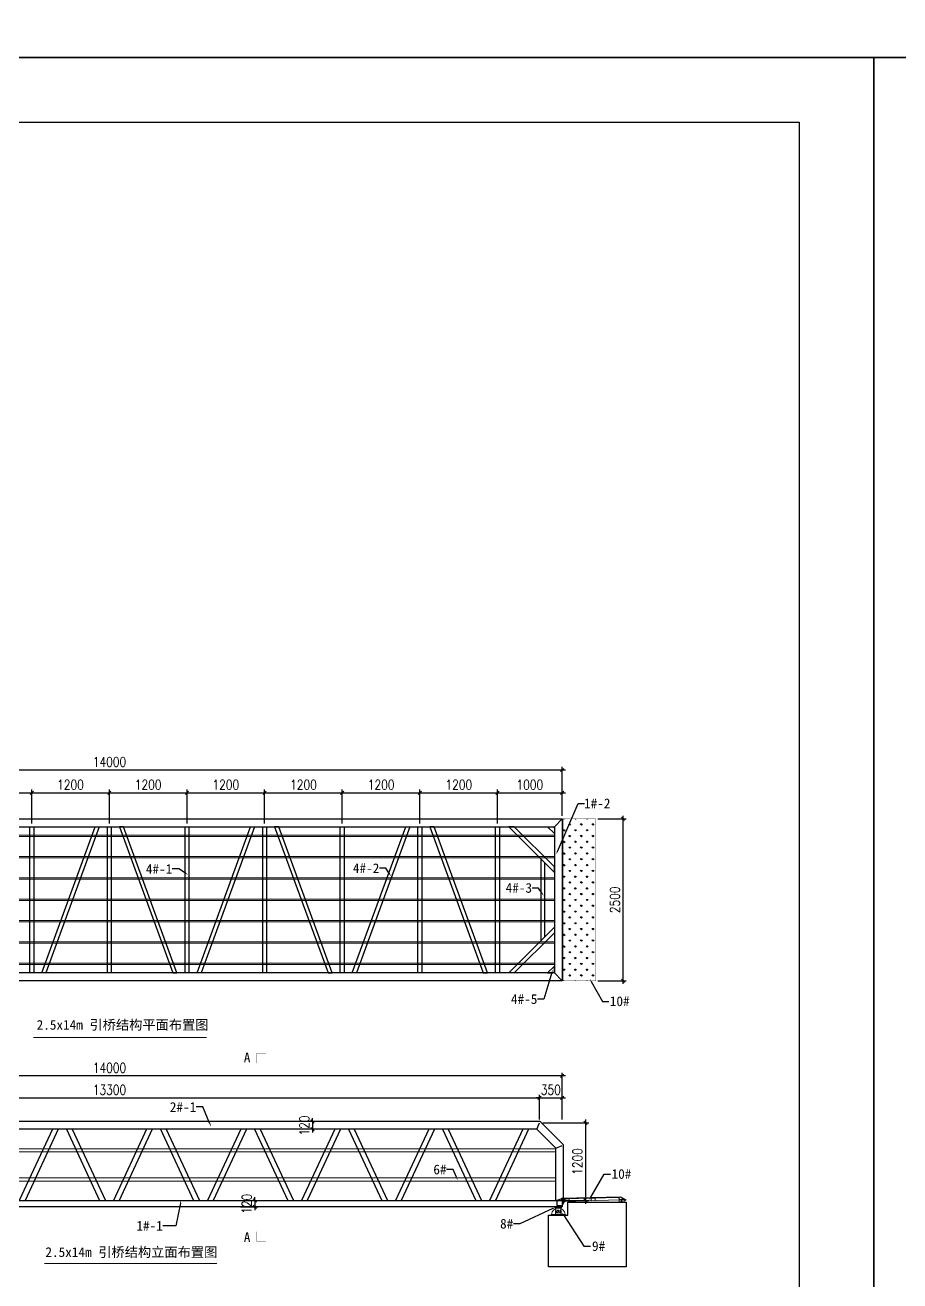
# Model space of a CAD drawing. Extents: x 15372 to 116961, y 24572 to 128109.
# Drawn here: x 51261 to 64784, y 44529 to 63933 of the extents above; entities that cross this region are included whole.
import ezdxf
from ezdxf import colors
from ezdxf.entities.mleader import LeaderData, LeaderLine
from ezdxf.math import Vec2, Vec3

# ---------------------------------------------------------------- set-up
doc = ezdxf.new("R2010")
doc.units = 0
doc.header["$LTSCALE"] = 1000
doc.header["$MEASUREMENT"] = 0
doc.linetypes.add('CENTER', pattern=[2, 1.25, -0.25, 0.25, -0.25])
doc.linetypes.add('CENTER2', pattern=[28.575, 19.05, -3.175, 3.175, -3.175])
for name, color, linetype, lineweight in [('加强板', 140, 'Continuous', 18), ('图框', 7, 'Continuous', 13), ('型材', 7, 'Continuous', 15), ('结构', 52, 'Continuous', 18), ('铝斜撑', 241, 'Continuous', 9), ('铝龙骨', 7, 'Continuous', 9)]:
    doc.layers.add(name, color=color, linetype=linetype, lineweight=lineweight)
for name, color, linetype in [('打印图框', 255, 'Continuous'), ('标注', 9, 'Continuous'), ('铝横梁', 220, 'Continuous'), ('铝通', 4, 'Continuous')]:
    doc.layers.add(name, color=color, linetype=linetype)
doc.styles.add('Arial', font='')
doc.styles.add('HZTXT', font='txtw.shx', dxfattribs={"width": 0.8, "bigfont": 'hztxtw.shx'})
doc.styles.get('Arial').set_extended_font_data('STXihei')
doc.dimstyles.new('DIM-50', dxfattribs={"dimscale": 50, "dimtxt": 3, "dimasz": 1, "dimexe": 1, "dimexo": 1, "dimgap": 1, "dimtad": 1, "dimdec": 1, "dimdsep": 46, "dimtxsty": 'HZTXT', "dimblk": 'OBLIQUE', "dimblk1": 'ARCHTICK', "dimblk2": 'OBLIQUE', "dimcen": 0, "dimdle": 1, "dimclrd": 9, "dimclre": 9, "dimclrt": 2, "dimadec": 1, "dimazin": 0, "dimtfac": 1, "dimtdec": 1, "dimtix": 1, "dimtmove": 2, "dimatfit": 3, "dimldrblk": 'OBLIQUE', "dimfxl": 15, "dimtolj": 1, "dimtzin": 0, "dimarcsym": 1})

# ---------------------------------------------------------------- blocks, each defined once
blk = doc.blocks.new('_Oblique')
at = {"color": 0, "linetype": 'ByBlock', "lineweight": -2}
blk.add_line((-0.5, -0.5), (0.5, 0.5), dxfattribs=at)
blk = doc.blocks.new('*D315')
at = {"layer": 'Defpoints', "color": 0, "linetype": 'ByBlock', "transparency": 16777216}
for p in [(45564, 47696), (45564, 46972, 0), (59564, 46972, 0)]:
    blk.add_point(p, dxfattribs=at)
at = {"layer": '标注', "color": 9, "linetype": 'ByBlock', "lineweight": -2, "transparency": 16777216}
for p, q in [((45564, 47022), (45564, 47746)), ((59564, 47022), (59564, 47746)), ((59614, 47696), (45514, 47696))]:
    blk.add_line(p, q, dxfattribs=at)
at = {"layer": '标注', "color": 9, "linetype": 'ByBlock', "lineweight": -2, "transparency": 16777216, "xscale": 50, "yscale": 50, "zscale": 50, "rotation": 180}
blk.add_blockref('_Oblique', (45564, 47696), dxfattribs=at)
at = {"layer": '标注', "color": 9, "linetype": 'ByBlock', "lineweight": -2, "transparency": 16777216, "xscale": 50, "yscale": 50, "zscale": 50}
blk.add_blockref('_Oblique', (59564, 47696), dxfattribs=at)
at = {"layer": '标注', "color": 2, "linetype": 'ByBlock', "transparency": 16777216, "insert": (52564, 47821), "char_height": 150, "attachment_point": 5, "style": 'HZTXT'}
blk.add_mtext('\\A1;14000', dxfattribs=at)
blk = doc.blocks.new('_ArchTick')
at = {"color": 0, "linetype": 'ByBlock', "const_width": 0.4}
blk.add_lwpolyline([(-0.5, -0.5), (0.5, 0.5)], dxfattribs=at)
blk = doc.blocks.new('*D317')
at = {"layer": 'Defpoints', "color": 0, "linetype": 'ByBlock', "transparency": 16777216}
for p in [(60064, 51667, 0), (60064, 49167, 0), (60504, 49167)]:
    blk.add_point(p, dxfattribs=at)
at = {"layer": '标注', "color": 9, "linetype": 'ByBlock', "lineweight": -2, "transparency": 16777216}
for p, q in [((60114, 51667), (60554, 51667)), ((60504, 51717), (60504, 49117)), ((60114, 49167), (60554, 49167))]:
    blk.add_line(p, q, dxfattribs=at)
at = {"layer": '标注', "color": 9, "linetype": 'ByBlock', "lineweight": -2, "transparency": 16777216, "xscale": 50, "yscale": 50, "zscale": 50}
for p, rotation in [((60504, 51667), 90), ((60504, 49167), 270)]:
    blk.add_blockref('_Oblique', p, dxfattribs=dict(at, rotation=rotation))
at = {"layer": '标注', "color": 2, "linetype": 'ByBlock', "transparency": 16777216, "insert": (60379, 50417), "char_height": 150, "attachment_point": 5, "rotation": 90, "style": 'HZTXT'}
blk.add_mtext('\\A1;2500', dxfattribs=at)
blk = doc.blocks.new('*D318')
at = {"layer": 'Defpoints', "color": 0, "linetype": 'ByBlock', "transparency": 16777216}
for p in [(45564, 52423), (45564, 51667, 0), (59564, 51667, 0)]:
    blk.add_point(p, dxfattribs=at)
at = {"layer": '标注', "color": 9, "linetype": 'ByBlock', "lineweight": -2, "transparency": 16777216}
for p, q in [((59614, 52423), (45514, 52423)), ((45564, 51717), (45564, 52473)), ((59564, 51717), (59564, 52473))]:
    blk.add_line(p, q, dxfattribs=at)
at = {"layer": '标注', "color": 9, "linetype": 'ByBlock', "lineweight": -2, "transparency": 16777216, "xscale": 50, "yscale": 50, "zscale": 50, "rotation": 180}
blk.add_blockref('_Oblique', (45564, 52423), dxfattribs=at)
at = {"layer": '标注', "color": 9, "linetype": 'ByBlock', "lineweight": -2, "transparency": 16777216, "xscale": 50, "yscale": 50, "zscale": 50}
blk.add_blockref('_Oblique', (59564, 52423), dxfattribs=at)
at = {"layer": '标注', "color": 2, "linetype": 'ByBlock', "transparency": 16777216, "insert": (52564, 52548), "char_height": 150, "attachment_point": 5, "style": 'HZTXT'}
blk.add_mtext('\\A1;14000', dxfattribs=at)
blk = doc.blocks.new('EB')
at = {"layer": '加强板'}
blk.add_lwpolyline([(1337537242, 365767056), (1337537242, 365767006), (1337537257, 365767006), (1337537267, 365767056)], close=True, dxfattribs=at)
at = {"layer": '铝通'}
blk.add_lwpolyline([(1337537285, 365767056, 0.668622), (1337537254, 365767090), (1337537162, 365767061), (1337537162, 365766981), (1337537242, 365766981)], format="xyb", close=True, dxfattribs=at)
blk.add_circle((1337537262, 365767066), 7, dxfattribs=at)
blk = doc.blocks.new('*D319')
at = {"layer": 'Defpoints', "color": 0, "linetype": 'ByBlock', "transparency": 16777216}
for p in [(59564, 52071), (59564, 51667, 0), (58564, 51547, 0)]:
    blk.add_point(p, dxfattribs=at)
at = {"layer": '标注', "color": 9, "linetype": 'ByBlock', "lineweight": -2, "transparency": 16777216}
for p, q in [((58514, 52071), (59614, 52071)), ((58564, 51597), (58564, 52121)), ((59564, 51717), (59564, 52121))]:
    blk.add_line(p, q, dxfattribs=at)
at = {"layer": '标注', "color": 9, "linetype": 'ByBlock', "lineweight": -2, "transparency": 16777216, "xscale": 50, "yscale": 50, "zscale": 50, "rotation": 180}
blk.add_blockref('_Oblique', (58564, 52071), dxfattribs=at)
at = {"layer": '标注', "color": 9, "linetype": 'ByBlock', "lineweight": -2, "transparency": 16777216, "xscale": 50, "yscale": 50, "zscale": 50}
blk.add_blockref('_Oblique', (59564, 52071), dxfattribs=at)
at = {"layer": '标注', "color": 2, "linetype": 'ByBlock', "transparency": 16777216, "insert": (59064, 52196), "char_height": 150, "attachment_point": 5, "style": 'HZTXT'}
blk.add_mtext('\\A1;1000', dxfattribs=at)
blk = doc.blocks.new('A$C1CD0366B')
at = {"color": 1, "linetype": 'CENTER', "ltscale": 0.52}
for p, q in [((46, 50), (74, 50)), ((60, 36), (60, 64))]:
    blk.add_line(p, q, dxfattribs=at)
blk.add_lwpolyline([(0, 100), (0, 0), (10, 0), (10, 100)], close=True)
blk.add_lwpolyline([(10, 100), (87, 74, -0.315452), (90, 69), (90, 31, -0.315452), (87, 26), (10, 0)], format="xyb")
blk.add_circle((60, 50), 11)
blk = doc.blocks.new('*D320')
at = {"layer": 'Defpoints', "color": 0, "linetype": 'ByBlock', "transparency": 16777216}
for p in [(54539, 45772, 0), (54539, 45672, 0), (54813, 45672)]:
    blk.add_point(p, dxfattribs=at)
at = {"layer": '标注', "color": 9, "linetype": 'ByBlock', "lineweight": -2, "transparency": 16777216}
for p, q in [((54813, 45772), (54813, 45822)), ((54589, 45772), (54863, 45772)), ((54589, 45672), (54863, 45672)), ((54813, 45772), (54813, 45672)), ((54813, 45672), (54813, 45622))]:
    blk.add_line(p, q, dxfattribs=at)
at = {"layer": '标注', "color": 9, "linetype": 'ByBlock', "lineweight": -2, "transparency": 16777216, "xscale": 50, "yscale": 50, "zscale": 50}
for p, rotation in [((54813, 45772), 270), ((54813, 45672), 90)]:
    blk.add_blockref('_Oblique', p, dxfattribs=dict(at, rotation=rotation))
at = {"layer": '标注', "color": 2, "linetype": 'ByBlock', "transparency": 16777216, "insert": (54688, 45722), "char_height": 150, "attachment_point": 5, "rotation": 90, "style": 'HZTXT'}
blk.add_mtext('\\A1;{\\Ftxtw,hztxtw|c134;120}', dxfattribs=at)
blk = doc.blocks.new('*D321')
at = {"layer": 'Defpoints', "color": 0, "linetype": 'ByBlock', "transparency": 16777216}
for p in [(59214, 46972, 0), (59564, 45772, 0), (59924, 45772)]:
    blk.add_point(p, dxfattribs=at)
at = {"layer": '标注', "color": 9, "linetype": 'ByBlock', "lineweight": -2, "transparency": 16777216}
for p, q in [((59264, 46972), (59974, 46972)), ((59924, 47022), (59924, 45722)), ((59614, 45772), (59974, 45772))]:
    blk.add_line(p, q, dxfattribs=at)
at = {"layer": '标注', "color": 9, "linetype": 'ByBlock', "lineweight": -2, "transparency": 16777216, "xscale": 50, "yscale": 50, "zscale": 50}
for p, rotation in [((59924, 46972), 90), ((59924, 45772), 270)]:
    blk.add_blockref('_Oblique', p, dxfattribs=dict(at, rotation=rotation))
at = {"layer": '标注', "color": 2, "linetype": 'ByBlock', "transparency": 16777216, "insert": (59799, 46372), "char_height": 150, "attachment_point": 5, "rotation": 90, "style": 'HZTXT'}
blk.add_mtext('\\A1;1200', dxfattribs=at)
blk = doc.blocks.new('*D322')
at = {"layer": 'Defpoints', "color": 0, "linetype": 'ByBlock', "transparency": 16777216}
for p in [(58564, 52071), (57364, 51547, 0), (58564, 51547, 0)]:
    blk.add_point(p, dxfattribs=at)
at = {"layer": '标注', "color": 9, "linetype": 'ByBlock', "lineweight": -2, "transparency": 16777216}
for p, q in [((57314, 52071), (58614, 52071)), ((57364, 51597), (57364, 52121)), ((58564, 51597), (58564, 52121))]:
    blk.add_line(p, q, dxfattribs=at)
at = {"layer": '标注', "color": 9, "linetype": 'ByBlock', "lineweight": -2, "transparency": 16777216, "xscale": 50, "yscale": 50, "zscale": 50, "rotation": 180}
blk.add_blockref('_Oblique', (57364, 52071), dxfattribs=at)
at = {"layer": '标注', "color": 9, "linetype": 'ByBlock', "lineweight": -2, "transparency": 16777216, "xscale": 50, "yscale": 50, "zscale": 50}
blk.add_blockref('_Oblique', (58564, 52071), dxfattribs=at)
at = {"layer": '标注', "color": 2, "linetype": 'ByBlock', "transparency": 16777216, "insert": (57964, 52196), "char_height": 150, "attachment_point": 5, "style": 'HZTXT'}
blk.add_mtext('\\A1;1200', dxfattribs=at)
blk = doc.blocks.new('*D323')
at = {"layer": 'Defpoints', "color": 0, "linetype": 'ByBlock', "transparency": 16777216}
for p in [(57364, 52071), (56164, 51547, 0), (57364, 51547, 0)]:
    blk.add_point(p, dxfattribs=at)
at = {"layer": '标注', "color": 9, "linetype": 'ByBlock', "lineweight": -2, "transparency": 16777216}
for p, q in [((56114, 52071), (57414, 52071)), ((56164, 51597), (56164, 52121)), ((57364, 51597), (57364, 52121))]:
    blk.add_line(p, q, dxfattribs=at)
at = {"layer": '标注', "color": 9, "linetype": 'ByBlock', "lineweight": -2, "transparency": 16777216, "xscale": 50, "yscale": 50, "zscale": 50, "rotation": 180}
blk.add_blockref('_Oblique', (56164, 52071), dxfattribs=at)
at = {"layer": '标注', "color": 9, "linetype": 'ByBlock', "lineweight": -2, "transparency": 16777216, "xscale": 50, "yscale": 50, "zscale": 50}
blk.add_blockref('_Oblique', (57364, 52071), dxfattribs=at)
at = {"layer": '标注', "color": 2, "linetype": 'ByBlock', "transparency": 16777216, "insert": (56764, 52196), "char_height": 150, "attachment_point": 5, "style": 'HZTXT'}
blk.add_mtext('\\A1;1200', dxfattribs=at)
blk = doc.blocks.new('*D324')
at = {"layer": 'Defpoints', "color": 0, "linetype": 'ByBlock', "transparency": 16777216}
for p in [(56164, 52071), (54964, 51547, 0), (56164, 51547, 0)]:
    blk.add_point(p, dxfattribs=at)
at = {"layer": '标注', "color": 9, "linetype": 'ByBlock', "lineweight": -2, "transparency": 16777216}
for p, q in [((54914, 52071), (56214, 52071)), ((54964, 51597), (54964, 52121)), ((56164, 51597), (56164, 52121))]:
    blk.add_line(p, q, dxfattribs=at)
at = {"layer": '标注', "color": 9, "linetype": 'ByBlock', "lineweight": -2, "transparency": 16777216, "xscale": 50, "yscale": 50, "zscale": 50, "rotation": 180}
blk.add_blockref('_Oblique', (54964, 52071), dxfattribs=at)
at = {"layer": '标注', "color": 9, "linetype": 'ByBlock', "lineweight": -2, "transparency": 16777216, "xscale": 50, "yscale": 50, "zscale": 50}
blk.add_blockref('_Oblique', (56164, 52071), dxfattribs=at)
at = {"layer": '标注', "color": 2, "linetype": 'ByBlock', "transparency": 16777216, "insert": (55564, 52196), "char_height": 150, "attachment_point": 5, "style": 'HZTXT'}
blk.add_mtext('\\A1;1200', dxfattribs=at)
blk = doc.blocks.new('*D325')
at = {"layer": 'Defpoints', "color": 0, "linetype": 'ByBlock', "transparency": 16777216}
for p in [(54964, 52071), (53764, 51547, 0), (54964, 51547, 0)]:
    blk.add_point(p, dxfattribs=at)
at = {"layer": '标注', "color": 9, "linetype": 'ByBlock', "lineweight": -2, "transparency": 16777216}
for p, q in [((53714, 52071), (55014, 52071)), ((53764, 51597), (53764, 52121)), ((54964, 51597), (54964, 52121))]:
    blk.add_line(p, q, dxfattribs=at)
at = {"layer": '标注', "color": 9, "linetype": 'ByBlock', "lineweight": -2, "transparency": 16777216, "xscale": 50, "yscale": 50, "zscale": 50, "rotation": 180}
blk.add_blockref('_Oblique', (53764, 52071), dxfattribs=at)
at = {"layer": '标注', "color": 9, "linetype": 'ByBlock', "lineweight": -2, "transparency": 16777216, "xscale": 50, "yscale": 50, "zscale": 50}
blk.add_blockref('_Oblique', (54964, 52071), dxfattribs=at)
at = {"layer": '标注', "color": 2, "linetype": 'ByBlock', "transparency": 16777216, "insert": (54364, 52196), "char_height": 150, "attachment_point": 5, "style": 'HZTXT'}
blk.add_mtext('\\A1;1200', dxfattribs=at)
blk = doc.blocks.new('*D326')
at = {"layer": 'Defpoints', "color": 0, "linetype": 'ByBlock', "transparency": 16777216}
for p in [(53764, 52071), (52564, 51547, 0), (53764, 51547, 0)]:
    blk.add_point(p, dxfattribs=at)
at = {"layer": '标注', "color": 9, "linetype": 'ByBlock', "lineweight": -2, "transparency": 16777216}
for p, q in [((52514, 52071), (53814, 52071)), ((52564, 51597), (52564, 52121)), ((53764, 51597), (53764, 52121))]:
    blk.add_line(p, q, dxfattribs=at)
at = {"layer": '标注', "color": 9, "linetype": 'ByBlock', "lineweight": -2, "transparency": 16777216, "xscale": 50, "yscale": 50, "zscale": 50, "rotation": 180}
blk.add_blockref('_Oblique', (52564, 52071), dxfattribs=at)
at = {"layer": '标注', "color": 9, "linetype": 'ByBlock', "lineweight": -2, "transparency": 16777216, "xscale": 50, "yscale": 50, "zscale": 50}
blk.add_blockref('_Oblique', (53764, 52071), dxfattribs=at)
at = {"layer": '标注', "color": 2, "linetype": 'ByBlock', "transparency": 16777216, "insert": (53164, 52196), "char_height": 150, "attachment_point": 5, "style": 'HZTXT'}
blk.add_mtext('\\A1;1200', dxfattribs=at)
blk = doc.blocks.new('*D328')
at = {"layer": 'Defpoints', "color": 0, "linetype": 'ByBlock', "transparency": 16777216}
for p in [(56065, 46992, 0), (55703, 46872), (56065, 46872, 0)]:
    blk.add_point(p, dxfattribs=at)
at = {"layer": '标注', "color": 9, "linetype": 'ByBlock', "lineweight": -2, "transparency": 16777216}
for p, q in [((56015, 46992), (55653, 46992)), ((55703, 46992), (55703, 47042)), ((55703, 46992), (55703, 46872)), ((56015, 46872), (55653, 46872)), ((55703, 46872), (55703, 46822))]:
    blk.add_line(p, q, dxfattribs=at)
at = {"layer": '标注', "color": 9, "linetype": 'ByBlock', "lineweight": -2, "transparency": 16777216, "xscale": 50, "yscale": 50, "zscale": 50}
for p, rotation in [((55703, 46992), 270), ((55703, 46872), 90)]:
    blk.add_blockref('_Oblique', p, dxfattribs=dict(at, rotation=rotation))
at = {"layer": '标注', "color": 2, "linetype": 'ByBlock', "transparency": 16777216, "insert": (55578, 46932), "char_height": 150, "attachment_point": 5, "rotation": 90, "style": 'HZTXT'}
blk.add_mtext('\\A1;120', dxfattribs=at)
blk = doc.blocks.new('*D329')
at = {"layer": 'Defpoints', "color": 0, "linetype": 'ByBlock', "transparency": 16777216}
for p in [(59564, 47356), (59214, 46972, 0), (59564, 46972, 0)]:
    blk.add_point(p, dxfattribs=at)
at = {"layer": '标注', "color": 9, "linetype": 'ByBlock', "lineweight": -2, "transparency": 16777216}
for p, q in [((59214, 47356), (59164, 47356)), ((59214, 47022), (59214, 47406)), ((59214, 47356), (59564, 47356)), ((59564, 47022), (59564, 47406)), ((59564, 47356), (59614, 47356))]:
    blk.add_line(p, q, dxfattribs=at)
at = {"layer": '标注', "color": 9, "linetype": 'ByBlock', "lineweight": -2, "transparency": 16777216, "xscale": 50, "yscale": 50, "zscale": 50}
blk.add_blockref('_Oblique', (59214, 47356), dxfattribs=at)
at = {"layer": '标注', "color": 9, "linetype": 'ByBlock', "lineweight": -2, "transparency": 16777216, "xscale": 50, "yscale": 50, "zscale": 50, "rotation": 180}
blk.add_blockref('_Oblique', (59564, 47356), dxfattribs=at)
at = {"layer": '标注', "color": 2, "linetype": 'ByBlock', "transparency": 16777216, "insert": (59389, 47481), "char_height": 150, "attachment_point": 5, "style": 'HZTXT'}
blk.add_mtext('\\A1;350', dxfattribs=at)
blk = doc.blocks.new('*D331')
at = {"layer": 'Defpoints', "color": 0, "linetype": 'ByBlock', "transparency": 16777216}
for p in [(59214, 47356), (45914, 46972, 0), (59214, 46972, 0)]:
    blk.add_point(p, dxfattribs=at)
at = {"layer": '标注', "color": 9, "linetype": 'ByBlock', "lineweight": -2, "transparency": 16777216}
for p, q in [((45864, 47356), (59264, 47356)), ((45914, 47022), (45914, 47406)), ((59214, 47022), (59214, 47406))]:
    blk.add_line(p, q, dxfattribs=at)
at = {"layer": '标注', "color": 9, "linetype": 'ByBlock', "lineweight": -2, "transparency": 16777216, "xscale": 50, "yscale": 50, "zscale": 50, "rotation": 180}
blk.add_blockref('_Oblique', (45914, 47356), dxfattribs=at)
at = {"layer": '标注', "color": 9, "linetype": 'ByBlock', "lineweight": -2, "transparency": 16777216, "xscale": 50, "yscale": 50, "zscale": 50}
blk.add_blockref('_Oblique', (59214, 47356), dxfattribs=at)
at = {"layer": '标注', "color": 2, "linetype": 'ByBlock', "transparency": 16777216, "insert": (52564, 47481), "char_height": 150, "attachment_point": 5, "style": 'HZTXT'}
blk.add_mtext('\\A1;13300', dxfattribs=at)
blk = doc.blocks.new('JAGZZ')
at = {"color": 1, "linetype": 'CENTER2'}
for p, q in [((524707, 12979), (524707, 13014)), ((524725, 12996), (524689, 12996))]:
    blk.add_line(p, q, dxfattribs=at)
at = {"layer": '结构', "color": 4}
for p, q in [((524597, 12929), (524597, 12941)), ((524817, 12941), (524597, 12941)), ((524817, 12929), (524597, 12929)), ((524817, 12929), (524817, 12941))]:
    blk.add_line(p, q, dxfattribs=at)
for points in [[(524670, 12941), (524670, 13001), (524662, 13001), (524662, 12941)], [(524744, 12941), (524744, 13001), (524752, 13001), (524752, 12941)]]:
    blk.add_lwpolyline(points, close=True, dxfattribs=at)
at = {"layer": '结构'}
blk.add_circle((524707, 12996), 13, dxfattribs=at)
at = {"layer": '结构', "color": 4}
blk.add_arc((524707, 12931), 106, 5.7248, 174.2752, dxfattribs=at)
blk = doc.blocks.new('*U287')
at = {"layer": '铝横梁', "color": 6}
for points in [[(-664, 550), (-151, -550)], [(-576, 550), (-62, -550)], [(576, 550), (62, -550)], [(664, 550), (151, -550)]]:
    blk.add_lwpolyline(points, dxfattribs=at)
blk = doc.blocks.new('*U288')
at = {"layer": '标注', "color": 0, "linetype": 'ByBlock', "lineweight": -2, "transparency": 16777216}
for p in [(0, 0), (1454, 0), (2908, 0), (4362, 0), (5816, 0), (7270, 0), (8724, 0), (10178, 0), (11632, 0)]:
    blk.add_blockref('*U287', p, dxfattribs=at)
blk = doc.blocks.new('*D304')
at = {"layer": 'Defpoints', "color": 0, "linetype": 'ByBlock', "transparency": 16777216}
for p in [(52564, 52071), (51364, 51547, 0), (52564, 51547, 0)]:
    blk.add_point(p, dxfattribs=at)
at = {"layer": '标注', "color": 9, "linetype": 'ByBlock', "lineweight": -2, "transparency": 16777216}
for p, q in [((51314, 52071), (52614, 52071)), ((51364, 51597), (51364, 52121)), ((52564, 51597), (52564, 52121))]:
    blk.add_line(p, q, dxfattribs=at)
at = {"layer": '标注', "color": 9, "linetype": 'ByBlock', "lineweight": -2, "transparency": 16777216, "xscale": 50, "yscale": 50, "zscale": 50, "rotation": 180}
blk.add_blockref('_Oblique', (51364, 52071), dxfattribs=at)
at = {"layer": '标注', "color": 9, "linetype": 'ByBlock', "lineweight": -2, "transparency": 16777216, "xscale": 50, "yscale": 50, "zscale": 50}
blk.add_blockref('_Oblique', (52564, 52071), dxfattribs=at)
at = {"layer": '标注', "color": 2, "linetype": 'ByBlock', "transparency": 16777216, "insert": (51964, 52196), "char_height": 150, "attachment_point": 5, "style": 'HZTXT'}
blk.add_mtext('\\A1;1200', dxfattribs=at)
blk = doc.blocks.new('*D305')
at = {"layer": 'Defpoints', "color": 0, "linetype": 'ByBlock', "transparency": 16777216}
for p in [(51364, 52071), (50164, 51547, 0), (51364, 51547, 0)]:
    blk.add_point(p, dxfattribs=at)
at = {"layer": '标注', "color": 9, "linetype": 'ByBlock', "lineweight": -2, "transparency": 16777216}
for p, q in [((50114, 52071), (51414, 52071)), ((50164, 51597), (50164, 52121)), ((51364, 51597), (51364, 52121))]:
    blk.add_line(p, q, dxfattribs=at)
at = {"layer": '标注', "color": 9, "linetype": 'ByBlock', "lineweight": -2, "transparency": 16777216, "xscale": 50, "yscale": 50, "zscale": 50, "rotation": 180}
blk.add_blockref('_Oblique', (50164, 52071), dxfattribs=at)
at = {"layer": '标注', "color": 9, "linetype": 'ByBlock', "lineweight": -2, "transparency": 16777216, "xscale": 50, "yscale": 50, "zscale": 50}
blk.add_blockref('_Oblique', (51364, 52071), dxfattribs=at)
at = {"layer": '标注', "color": 2, "linetype": 'ByBlock', "transparency": 16777216, "insert": (50764, 52196), "char_height": 150, "attachment_point": 5, "style": 'HZTXT'}
blk.add_mtext('\\A1;1200', dxfattribs=at)
blk = doc.blocks.new('A$C32F71815')
at = {"layer": '铝斜撑', "linetype": 'Continuous'}
for p, q in [((3, 20), (0, 20)), ((0, 20), (0, 0)), ((40, 0), (0, 0)), ((3, 20), (3, 3)), ((40, 3), (3, 3)), ((40, 0), (40, 3))]:
    blk.add_line(p, q, dxfattribs=at)
blk = doc.blocks.new('A$C42B83C84')
at = {"layer": '图框', "lineweight": 0}
h = blk.add_hatch(dxfattribs=at)
h.set_pattern_fill('ANSI31', color=256, scale=0.5, style=0)
h.set_pattern_definition([(45, (82514.4754, -36464.1272), (-1.122532015, 1.122532015), [])])
edge = h.paths.add_edge_path(flags=17)
edge.add_arc((15, 30), 6.5, 0, 360)
edge = h.paths.add_edge_path()
edge.add_arc((15, 30), 10, 0, 360)
for p, q in [((0, 25), (0, 45)), ((0, 45), (458.1, 45)), ((5, 25), (0, 25)), ((5, 40), (5, 25)), ((456.6, 40), (5, 40)), ((456.6, 40), (497.3, 14.9)), ((458.1, 45), (500, 19.1)), ((461.7, 7), (461.7, 23)), ((466.7, 7), (466.7, 23)), ((497.3, 14.9), (500, 19.1))]:
    blk.add_line(p, q, dxfattribs=at)
for points in [[(29.2, 20), (29.2, 40), (444.2, 40), (444.2, 20)], [(59.2, 40), (59.2, 20), (29.2, 20), (29.2, 40)], [(259.2, 40), (259.2, 20), (229.2, 20), (229.2, 40)]]:
    blk.add_lwpolyline(points, close=True, dxfattribs=at)
blk.add_lwpolyline([(444.2, 20), (444.2, 10, 0.414214), (454.2, 0), (474.2, 0, 0.414214), (484.2, 10), (484.2, 20)], format="xyb", dxfattribs=at)
blk.add_lwpolyline([(458.2, 0), (458.2, 7), (470.2, 7), (470.2, 0)], dxfattribs=at)
for radius in [10, 6.5]:
    blk.add_circle((15, 30), radius, dxfattribs=at)
blk.add_blockref('A$C32F71815', (444.2, 20), dxfattribs=at)

msp = doc.modelspace()

# ---------------------------------------------------------------- hatches: boundary and pattern name
h = msp.add_hatch()
h.set_pattern_fill('GRASS', color=256, scale=5)
h.set_pattern_definition([(90, (-197693.14, -20988.39), (-89.80256, 89.80256), [23.8125, -155.79262]), (45, (-197693.14, -20988.39), (-89.80256, 89.80256), [23.8125, -103.1875]), (135, (-197693.14, -20988.39), (-89.80256, -89.80256), [23.8125, -103.1875])])
h.paths.add_polyline_path([(60063.69, 51666.74), (59713.21, 51666.74), (59583.74, 51347.01), (59583.74, 49166.74), (60063.69, 49166.74)])
h.paths.add_polyline_path([(59713.21, 51666.74), (59583.74, 51666.74), (59583.74, 51347.01)], flags=17)

# ---------------------------------------------------------------- linework, layer by layer
for points in [[(16134.92, 112757.78), (107117.1, 112757.78), (107117.1, 63433.28), (16134.92, 63433.28)], [(16134.92, 63433.28), (64382.45, 63433.28), (64382.45, 32093.11), (16134.92, 32093.11)], [(64382.45, 63433.28), (112629.97, 63433.28), (112629.97, 32093.11), (64382.45, 32093.11)], [(16939.03, 62433.28), (63225.19, 62433.28), (63225.19, 32781.23), (16939.03, 32781.23)]]:
    msp.add_lwpolyline(points, close=True)
at = {"const_width": 5}
msp.add_lwpolyline([(60083.69, 49166.74), (59583.74, 49166.74), (59583.74, 51666.74), (60083.69, 51666.74)], close=True, dxfattribs=at)
at = {"elevation": 0}
for points, const_width in [([(51389.35, 48287.98), (54066.62, 48287.98)], 15), ([(54837.69, 47893.24), (54837.69, 48043.24), (54987.69, 48043.24)], 5), ([(54837.69, 45291.25), (54837.69, 45141.25), (54987.69, 45141.25)], 5), ([(51559.39, 44795.56), (54228.57, 44795.56)], 15)]:
    msp.add_lwpolyline(points, dxfattribs=dict(at, const_width=const_width))
msp.add_lwpolyline([(59353.69, 45544.81), (59653.69, 45544.81), (59653.69, 45744.81), (60553.69, 45744.81), (60553.69, 44744.81), (59353.69, 44744.81), (59353.69, 45544.81)])
at = {"layer": '型材'}
for points in [[(45663.69, 46571.82), (59463.69, 46571.82), (59463.69, 46521.82), (45663.69, 46521.82)], [(45663.69, 46121.82), (59463.69, 46121.82), (59463.69, 46071.82), (45663.69, 46071.82)]]:
    msp.add_lwpolyline(points, close=True, dxfattribs=at)
at = {"layer": '铝横梁', "color": 11}
for points in [[(51393.71, 49286.72), (51333.71, 49286.72), (51333.71, 51546.77), (51393.71, 51546.77)], [(52593.69, 49286.72), (52533.69, 49286.72), (52533.69, 51546.77), (52593.69, 51546.77)], [(53793.69, 49286.72), (53733.69, 49286.72), (53733.69, 51546.77), (53793.69, 51546.77)], [(54993.69, 49286.72), (54933.69, 49286.72), (54933.69, 51546.77), (54993.69, 51546.77)], [(56193.69, 49286.72), (56133.69, 49286.72), (56133.69, 51546.77), (56193.69, 51546.77)], [(57393.69, 49286.72), (57333.69, 49286.72), (57333.69, 51546.77), (57393.69, 51546.77)], [(58593.69, 49286.72), (58533.69, 49286.72), (58533.69, 51546.77), (58593.69, 51546.77)], [(58821.45, 51546.77), (58736.59, 51546.77), (59443.74, 50839.63), (59443.74, 50924.48)], [(59337.66, 51546.77), (59422.52, 51546.77), (59443.74, 51525.55), (59443.74, 51440.7)], [(59233.74, 49783.86), (59293.74, 49843.86), (59293.74, 50989.63), (59233.74, 51049.63)], [(58821.45, 49286.72), (58736.59, 49286.72), (59443.74, 49993.86), (59443.74, 49909.01)], [(59337.66, 49286.72), (59422.52, 49286.72), (59443.74, 49307.94), (59443.74, 49392.79)]]:
    msp.add_lwpolyline(points, close=True, dxfattribs=at)
at = {"layer": '铝横梁', "color": 11, "elevation": 0}
for points in [[(51582.57, 49286.72), (51518.69, 49286.72), (52344.8, 51546.77), (52408.69, 51546.77)], [(53544.8, 49286.72), (53608.69, 49286.72), (52782.57, 51546.77), (52718.69, 51546.77)], [(53982.57, 49286.72), (53918.69, 49286.72), (54744.8, 51546.77), (54808.69, 51546.77)], [(55944.8, 49286.72), (56008.69, 49286.72), (55182.57, 51546.77), (55118.69, 51546.77)], [(56382.57, 49286.72), (56318.69, 49286.72), (57144.8, 51546.77), (57208.69, 51546.77)], [(58344.8, 49286.72), (58408.69, 49286.72), (57582.57, 51546.77), (57518.69, 51546.77)]]:
    msp.add_lwpolyline(points, close=True, dxfattribs=at)
at = {"layer": '铝通', "color": 4}
for points in [[(45563.69, 51666.77), (59563.74, 51666.77), (59563.74, 49166.72), (45563.69, 49166.72)], [(45683.69, 51546.77), (59443.74, 51546.77), (59443.74, 49286.72), (45683.69, 49286.72)]]:
    msp.add_lwpolyline(points, close=True, dxfattribs=at)
for points in [[(59443.74, 51546.62), (59563.74, 51666.77)], [(59443.74, 49286.72), (59563.74, 49166.72)], [(59583.69, 45771.81), (59583.69, 46630.1), (59221.97, 46991.81), (45905.4, 46991.81), (45543.69, 46630.1), (45543.69, 45771.81)], [(59172.26, 46871.81), (59213.69, 46971.81)], [(59463.69, 45771.81), (59463.69, 46580.39), (59172.26, 46871.81), (45955.11, 46871.81), (45663.69, 46580.39), (45663.69, 45771.81)], [(59463.69, 46580.39), (59563.69, 46621.81)], [(45563.69, 45771.81), (59563.69, 45771.81), (59563.69, 45671.81), (45563.69, 45671.81), (45563.69, 45771.81)]]:
    msp.add_lwpolyline(points, dxfattribs=at)
at = {"layer": '铝龙骨', "color": 7}
for points in [[(45683.69, 51396.77), (45683.69, 51416.77), (59443.74, 51416.77), (59443.74, 51396.77)], [(45683.69, 51066.77), (45683.69, 51086.77), (59443.74, 51086.77), (59443.74, 51066.77)], [(45683.69, 50736.77), (45683.69, 50756.77), (59443.74, 50756.77), (59443.74, 50736.77)], [(45683.69, 50406.77), (45683.69, 50426.77), (59443.74, 50426.77), (59443.74, 50406.77)], [(45683.69, 50076.77), (45683.69, 50096.77), (59443.74, 50096.77), (59443.74, 50076.77)], [(45683.69, 49746.77), (45683.69, 49766.77), (59443.74, 49766.77), (59443.74, 49746.77)], [(45683.69, 49416.77), (45683.69, 49436.77), (59443.74, 49436.77), (59443.74, 49416.77)]]:
    msp.add_lwpolyline(points, close=True, dxfattribs=at)

# ---------------------------------------------------------------- block references
at = {"color": 0}
msp.add_blockref('JAGZZ', (-465203.37, 32615.32), dxfattribs=at)
at = {"layer": '图框', "lineweight": 0, "xscale": 1.999999999999999, "yscale": 1.999999999999999, "zscale": 1.999999999999999, "rotation": 1.513153004010502}
msp.add_blockref('A$C42B83C84', (59555.28, 45716.04), dxfattribs=at)
at = {"layer": '图框', "rotation": 270}
msp.add_blockref('A$C1CD0366B', (59453.69, 45671.81), dxfattribs=at)
at = {"layer": '型材', "color": 22}
msp.add_blockref('EB', (-1337477678.69, -365721289.62), dxfattribs=at)
at = {"layer": '标注', "color": 4, "linetype": 'ByBlock'}
msp.add_blockref('*U288', (46747.74, 46321.81), dxfattribs=at)

# ---------------------------------------------------------------- texts
at = {"char_height": 150, "style": 'Arial'}
for insert, attachment_point in [((54641.94, 48055.89, 0), 1), ((54641.94, 45128.6, 0), 7)]:
    msp.add_mtext_dynamic_manual_height_columns('A', width=409.0995, gutter_width=12.5, heights=[0], dxfattribs=dict(at, insert=insert, attachment_point=attachment_point))
at = {"layer": '打印图框', "color": 6, "char_height": 150, "attachment_point": 1, "style": 'Arial'}
for s, width, insert in [('2.5x14m 引桥结构平面布置图', 3040.3589, (51439.73, 48560.38, 0)), ('2.5x14m 引桥结构立面布置图', 3066.7733, (51575.17, 45048.83, 0))]:
    msp.add_mtext_dynamic_manual_height_columns(s, width=width, gutter_width=12.5, heights=[0], dxfattribs=dict(at, insert=insert))

# ---------------------------------------------------------------- dimensions: what is measured, and where the dimension line sits
at = {"layer": '标注', "color": 4, "linetype": 'ByBlock'}
for base, p1, p2, picture, middle in [((45563.6861, 52422.9842, -0.0005), (59563.7358, 51666.7671), (45563.6861, 51666.7671), '*D318', (52563.711, 52547.9842, -0.0005)), ((51363.69, 52071.15, 0), (50163.69, 51546.77), (51363.69, 51546.77), '*D305', (50763.69, 52196.15, 0)), ((52563.69, 52071.15, 0), (51363.69, 51546.77), (52563.69, 51546.77), '*D304', (51963.69, 52196.15, 0)), ((53763.69, 52071.15, 0), (52563.69, 51546.77), (53763.69, 51546.77), '*D326', (53163.69, 52196.15, 0)), ((54963.69, 52071.15, 0), (53763.69, 51546.77), (54963.69, 51546.77), '*D325', (54363.69, 52196.15, 0)), ((56163.69, 52071.15, 0), (54963.69, 51546.77), (56163.69, 51546.77), '*D324', (55563.69, 52196.15, 0)), ((57363.69, 52071.15, 0), (56163.69, 51546.77), (57363.69, 51546.77), '*D323', (56763.69, 52196.15, 0)), ((58563.69, 52071.15, 0), (57363.69, 51546.77), (58563.69, 51546.77), '*D322', (57963.69, 52196.15, 0)), ((59563.7358, 52071.1457, -0.0005), (58563.6861, 51546.7671), (59563.7358, 51666.7671), '*D319', (59063.711, 52196.1457, -0.0005))]:
    dim = msp.add_linear_dim(base=base, p1=p1, p2=p2, dimstyle='DIM-50', dxfattribs=at)
    dim.commit()
    dim.dimension.update_dxf_attribs({"geometry": picture, "text_midpoint": middle})
for base, p1, p2, angle, picture, middle in [((60504.41, 49166.74, 0), (60063.69, 51666.74), (60063.69, 49166.74), 90, '*D317', (60379.41, 50416.74, 0)), ((59213.69, 47356.49, 0), (45913.69, 46971.81), (59213.69, 46971.81), 180, '*D331', (52563.69, 47481.49, 0)), ((59563.69, 47356.49, 0), (59213.69, 46971.81), (59563.69, 46971.81), 180, '*D329', (59388.69, 47481.49, 0)), ((55703.15, 46871.81, 0), (56065.15, 46991.81), (56065.15, 46871.81), 90, '*D328', (55578.15, 46931.81, 0)), ((59923.67, 45771.81, 0), (59213.69, 46971.81), (59563.69, 45771.81), 90, '*D321', (59798.67, 46371.81, 0))]:
    dim = msp.add_linear_dim(base=base, p1=p1, p2=p2, angle=angle, dimstyle='DIM-50', dxfattribs=at)
    dim.commit()
    dim.dimension.update_dxf_attribs({"geometry": picture, "text_midpoint": middle})
dim = msp.add_aligned_dim(p1=(59563.69, 46971.81), p2=(45563.69, 46971.81), distance=-724.49, dimstyle='DIM-50', dxfattribs=at)
dim.commit()
dim.dimension.update_dxf_attribs({"geometry": '*D315', "text_midpoint": (52563.69, 47821.31, 0)})
dim = msp.add_linear_dim(base=(54812.84, 45671.81, 0), p1=(54539.19, 45771.81), p2=(54539.19, 45671.81), angle=90, text='{\\Ftxtw,hztxtw|c134;120}', dimstyle='DIM-50', dxfattribs=at)
dim.commit()
dim.dimension.update_dxf_attribs({"geometry": '*D320', "text_midpoint": (54687.84, 45721.81, 0)})

# ---------------------------------------------------------------- leaders
at = {"layer": '标注', "color": 6}
ml = msp.add_multileader_mtext('Standard', dxfattribs=at)
ml.set_content('1#-2', color=6, style='Arial')
ml.set_leader_properties(color=9)
ml.build(insert=Vec2(0, 0))
ml.multileader.update_dxf_attribs({"dogleg_length": 100, "arrow_head_size": 50})
ctx = ml.context
ctx.base_point, ctx.char_height, ctx.arrow_head_size, ctx.landing_gap_size, ctx.plane_origin = Vec3(59910.66, 51907.41, 0), 150, 50, 1, Vec3(64154.04, 52222.63, 0)
ctx.text_align_type = 2
notes = []
notes.append((ctx, [(1, (1, 1, 0), (59810.66, 51907.41, 0), (1, 0), 100, [(0, [(59470.82, 51117.57, 0)], 0, [])])]))
ctx.mtext.insert, ctx.mtext.alignment, ctx.mtext.flow_direction = Vec3(60309.66, 51982.41, 0), 3, 5
ml = msp.add_multileader_mtext('Standard', dxfattribs=at)
ml.set_content('4#-1', color=6, style='Arial')
ml.set_leader_properties(color=9)
ml.build(insert=Vec2(0, 0))
ml.multileader.update_dxf_attribs({"dogleg_length": 100, "arrow_head_size": 50})
ctx = ml.context
ctx.base_point, ctx.char_height, ctx.arrow_head_size, ctx.landing_gap_size, ctx.plane_origin = Vec3(53035.02, 50894.02, 0), 150, 50, 1, Vec3(58272.72, 50125.05, 0)
ctx.text_align_type = 2
notes.append((ctx, [(0, (1, 1, 0), (53637.02, 50894.02, 0), (-1, 0), 100, [(0, [(53783.36, 50800.7, 0)], 0, [])])]))
ctx.mtext.insert, ctx.mtext.alignment, ctx.mtext.flow_direction = Vec3(53536.02, 50969.02, 0), 3, 5
ml = msp.add_multileader_mtext('Standard', dxfattribs=at)
ml.set_content('4#-2', color=6, style='Arial')
ml.set_leader_properties(color=9)
ml.build(insert=Vec2(0, 0))
ml.multileader.update_dxf_attribs({"dogleg_length": 100, "arrow_head_size": 50})
ctx = ml.context
ctx.base_point, ctx.char_height, ctx.arrow_head_size, ctx.landing_gap_size, ctx.plane_origin = Vec3(56171.37, 50905.67, 0), 150, 50, 1, Vec3(57486.2, 50744.54, 0)
ctx.text_align_type = 2
notes.append((ctx, [(1, (1, 1, 0), (56837.65, 50905.67, 0), (-1, 0), 100, [(0, [(56920.88, 50776.76, 0)], 0, [])])]))
ctx.mtext.insert, ctx.mtext.alignment, ctx.mtext.flow_direction = Vec3(56736.65, 50980.67, 0), 3, 5
ml = msp.add_multileader_mtext('Standard', dxfattribs=at)
ml.set_content('4#-3', color=6, style='Arial')
ml.set_leader_properties(color=9)
ml.build(insert=Vec2(0, 0))
ml.multileader.update_dxf_attribs({"dogleg_length": 100, "arrow_head_size": 50})
ctx = ml.context
ctx.base_point, ctx.char_height, ctx.arrow_head_size, ctx.landing_gap_size, ctx.plane_origin = Vec3(58532.95, 50599.82, 0), 150, 50, 1, Vec3(59847.78, 50438.69, 0)
ctx.text_align_type = 2
notes.append((ctx, [(1, (1, 1, 0), (59199.24, 50599.82, 0), (-1, 0), 100, [(0, [(59282.47, 50470.91, 0)], 0, [])])]))
ctx.mtext.insert, ctx.mtext.alignment, ctx.mtext.flow_direction = Vec3(59098.24, 50676.62, 0), 3, 5
ml = msp.add_multileader_mtext('Standard', dxfattribs=at)
ml.set_content('4#-5', color=6, style='Arial')
ml.set_leader_properties(color=9)
ml.build(insert=Vec2(0, 0))
ml.multileader.update_dxf_attribs({"dogleg_length": 100, "arrow_head_size": 50})
ctx = ml.context
ctx.base_point, ctx.char_height, ctx.arrow_head_size, ctx.landing_gap_size, ctx.plane_origin = Vec3(58615.35, 48881.92, 0), 150, 50, 1, Vec3(58347.58, 49351.27, 0)
ctx.text_align_type = 2
notes.append((ctx, [(1, (1, 1, 0), (59281.64, 48881.92, 0), (-1, 0), 100, [(0, [(59418.59, 49340.22, 0)], 0, [])])]))
ctx.mtext.insert, ctx.mtext.alignment, ctx.mtext.flow_direction = Vec3(59180.64, 48958.72, 0), 3, 5
ml = msp.add_multileader_mtext('Standard', dxfattribs=at)
ml.set_content('10#', color=6, style='Arial')
ml.set_leader_properties(color=9)
ml.build(insert=Vec2(0, 0))
ml.multileader.update_dxf_attribs({"dogleg_length": 100, "arrow_head_size": 50})
ctx = ml.context
ctx.base_point, ctx.char_height, ctx.arrow_head_size, ctx.landing_gap_size, ctx.plane_origin = Vec3(60285.24, 48848.49, 0), 150, 50, 1, Vec3(65718.2, 50118.29, 0)
ctx.text_align_type = 2
notes.append((ctx, [(0, (1, 1, 0), (60185.24, 48848.49, 0), (1, 0), 100, [(0, [(59989.85, 49196.74, 0)], 0, [])])]))
ctx.mtext.insert, ctx.mtext.alignment, ctx.mtext.flow_direction = Vec3(60606.72, 48925.29, 0), 3, 5
ml = msp.add_multileader_mtext('Standard', dxfattribs=at)
ml.set_content('2#-1', color=6, style='Arial')
ml.set_leader_properties(color=9)
ml.build(insert=Vec2(0, 0))
ml.multileader.update_dxf_attribs({"dogleg_length": 100, "arrow_head_size": 50})
ctx = ml.context
ctx.base_point, ctx.char_height, ctx.arrow_head_size, ctx.landing_gap_size, ctx.plane_origin = Vec3(53405.83, 47215.92), 150, 50, 1, Vec3(54048.91, 47807.15)
ctx.text_align_type = 2
notes.append((ctx, [(0, (1, 1, 0), (54007.83, 47215.92), (-1, 0), 100, [(0, [(54137.71, 46909.95)], 0, [])])]))
ctx.mtext.insert, ctx.mtext.width, ctx.mtext.alignment, ctx.mtext.flow_direction = Vec3(53906.83, 47290.92), 150, 3, 5
ml = msp.add_multileader_mtext('Standard', dxfattribs=at)
ml.set_content('6#', color=6, style='Arial')
ml.set_leader_properties(color=9)
ml.build(insert=Vec2(0, 0))
ml.multileader.update_dxf_attribs({"dogleg_length": 100, "arrow_head_size": 50})
ctx = ml.context
ctx.base_point, ctx.char_height, ctx.arrow_head_size, ctx.landing_gap_size, ctx.plane_origin = Vec3(57525.39, 46249.29), 150, 50, 1, Vec3(57925.88, 46906.14)
ctx.text_align_type = 2
notes.append((ctx, [(0, (1, 1, 0), (57877.39, 46249.29), (-1, 0), 100, [(0, [(57947.55, 46083.3)], 0, [])])]))
ctx.mtext.insert, ctx.mtext.width, ctx.mtext.alignment, ctx.mtext.flow_direction = Vec3(57776.39, 46326.1), 150, 3, 5
ml = msp.add_multileader_mtext('Standard', dxfattribs=at)
ml.set_content('10#', color=6, style='Arial')
ml.set_leader_properties(color=9)
ml.build(insert=Vec2(0, 0))
ml.multileader.update_dxf_attribs({"dogleg_length": 100, "arrow_head_size": 50})
ctx = ml.context
ctx.base_point, ctx.char_height, ctx.arrow_head_size, ctx.landing_gap_size, ctx.plane_origin = Vec3(60312.26, 46179.33, 0), 150, 50, 1, Vec3(57495.49, 47837.73, 0)
ctx.text_align_type = 2
notes.append((ctx, [(1, (1, 1, 0), (60212.26, 46179.33, 0), (1, 0), 100, [(0, [(59984.14, 45778.38, 0)], 0, [])])]))
ctx.mtext.insert, ctx.mtext.alignment, ctx.mtext.flow_direction = Vec3(60633.74, 46256.14, 0), 3, 5
ml = msp.add_multileader_mtext('Standard', dxfattribs=at)
ml.set_content('1#-1', color=6, style='Arial')
ml.set_leader_properties(color=9)
ml.build(insert=Vec2(0, 0))
ml.multileader.update_dxf_attribs({"dogleg_length": 200, "arrow_head_size": 50})
ctx = ml.context
ctx.base_point, ctx.char_height, ctx.arrow_head_size, ctx.landing_gap_size, ctx.plane_origin = Vec3(52917.75, 45381.2), 150, 50, 1, Vec3(53771.44, 45932.14)
ctx.text_align_type = 2
notes.append((ctx, [(1, (1, 1, 0), (53591.18, 45381.2), (-1, 0), 200, [(0, [(53673.34, 45779.64)], 0, [])])]))
ctx.mtext.insert, ctx.mtext.alignment, ctx.mtext.flow_direction = Vec3(53390.18, 45456.2), 3, 5
ml = msp.add_multileader_mtext('Standard', dxfattribs=at)
ml.set_content('8#', color=6, style='Arial')
ml.set_leader_properties(color=9)
ml.build(insert=Vec2(0, 0))
ml.multileader.update_dxf_attribs({"dogleg_length": 100, "arrow_head_size": 50})
ctx = ml.context
ctx.base_point, ctx.char_height, ctx.arrow_head_size, ctx.landing_gap_size, ctx.plane_origin = Vec3(58557.3, 45410.71, 0), 150, 50, 1, Vec3(63203.15, -559507.3, 0)
ctx.text_align_type = 2
notes.append((ctx, [(1, (1, 1, 0), (58909.3, 45410.71, 0), (-1, 0), 100, [(0, [(59464.63, 45666.68, 0)], 0, [])])]))
ctx.mtext.insert, ctx.mtext.alignment, ctx.mtext.flow_direction = Vec3(58808.3, 45487.51, 0), 3, 5
ml = msp.add_multileader_mtext('Standard', dxfattribs=at)
ml.set_content('9#', color=6, style='Arial')
ml.set_leader_properties(color=9)
ml.build(insert=Vec2(0, 0))
ml.multileader.update_dxf_attribs({"dogleg_length": 100, "arrow_head_size": 50})
ctx = ml.context
ctx.base_point, ctx.char_height, ctx.arrow_head_size, ctx.landing_gap_size, ctx.plane_origin = Vec3(60000.06, 45064.28, 0), 150, 50, 1, Vec3(63819.47, -559584.72, 0)
ctx.text_align_type = 2
notes.append((ctx, [(1, (1, 1, 0), (59900.06, 45064.28, 0), (1, 0), 100, [(0, [(59557.99, 45589.26, 0)], 0, [])])]))
ctx.mtext.insert, ctx.mtext.alignment, ctx.mtext.flow_direction = Vec3(60228.97, 45141.09, 0), 3, 5
for ctx, leaders in notes:
    for number, flags, end, landing, length, lines in leaders:
        leader = LeaderData()
        leader.index, (leader.has_last_leader_line, leader.has_dogleg_vector, leader.attachment_direction) = number, flags
        leader.last_leader_point, leader.dogleg_vector, leader.dogleg_length = Vec3(end), Vec3(landing), length
        for number, points, colour, breaks in lines:
            line = LeaderLine()
            line.index, line.vertices, line.color, line.breaks = number, Vec3.list(points), colors.encode_raw_color(colour), breaks
            leader.lines.append(line)
        ctx.leaders.append(leader)

doc.saveas('drawing.dxf')
